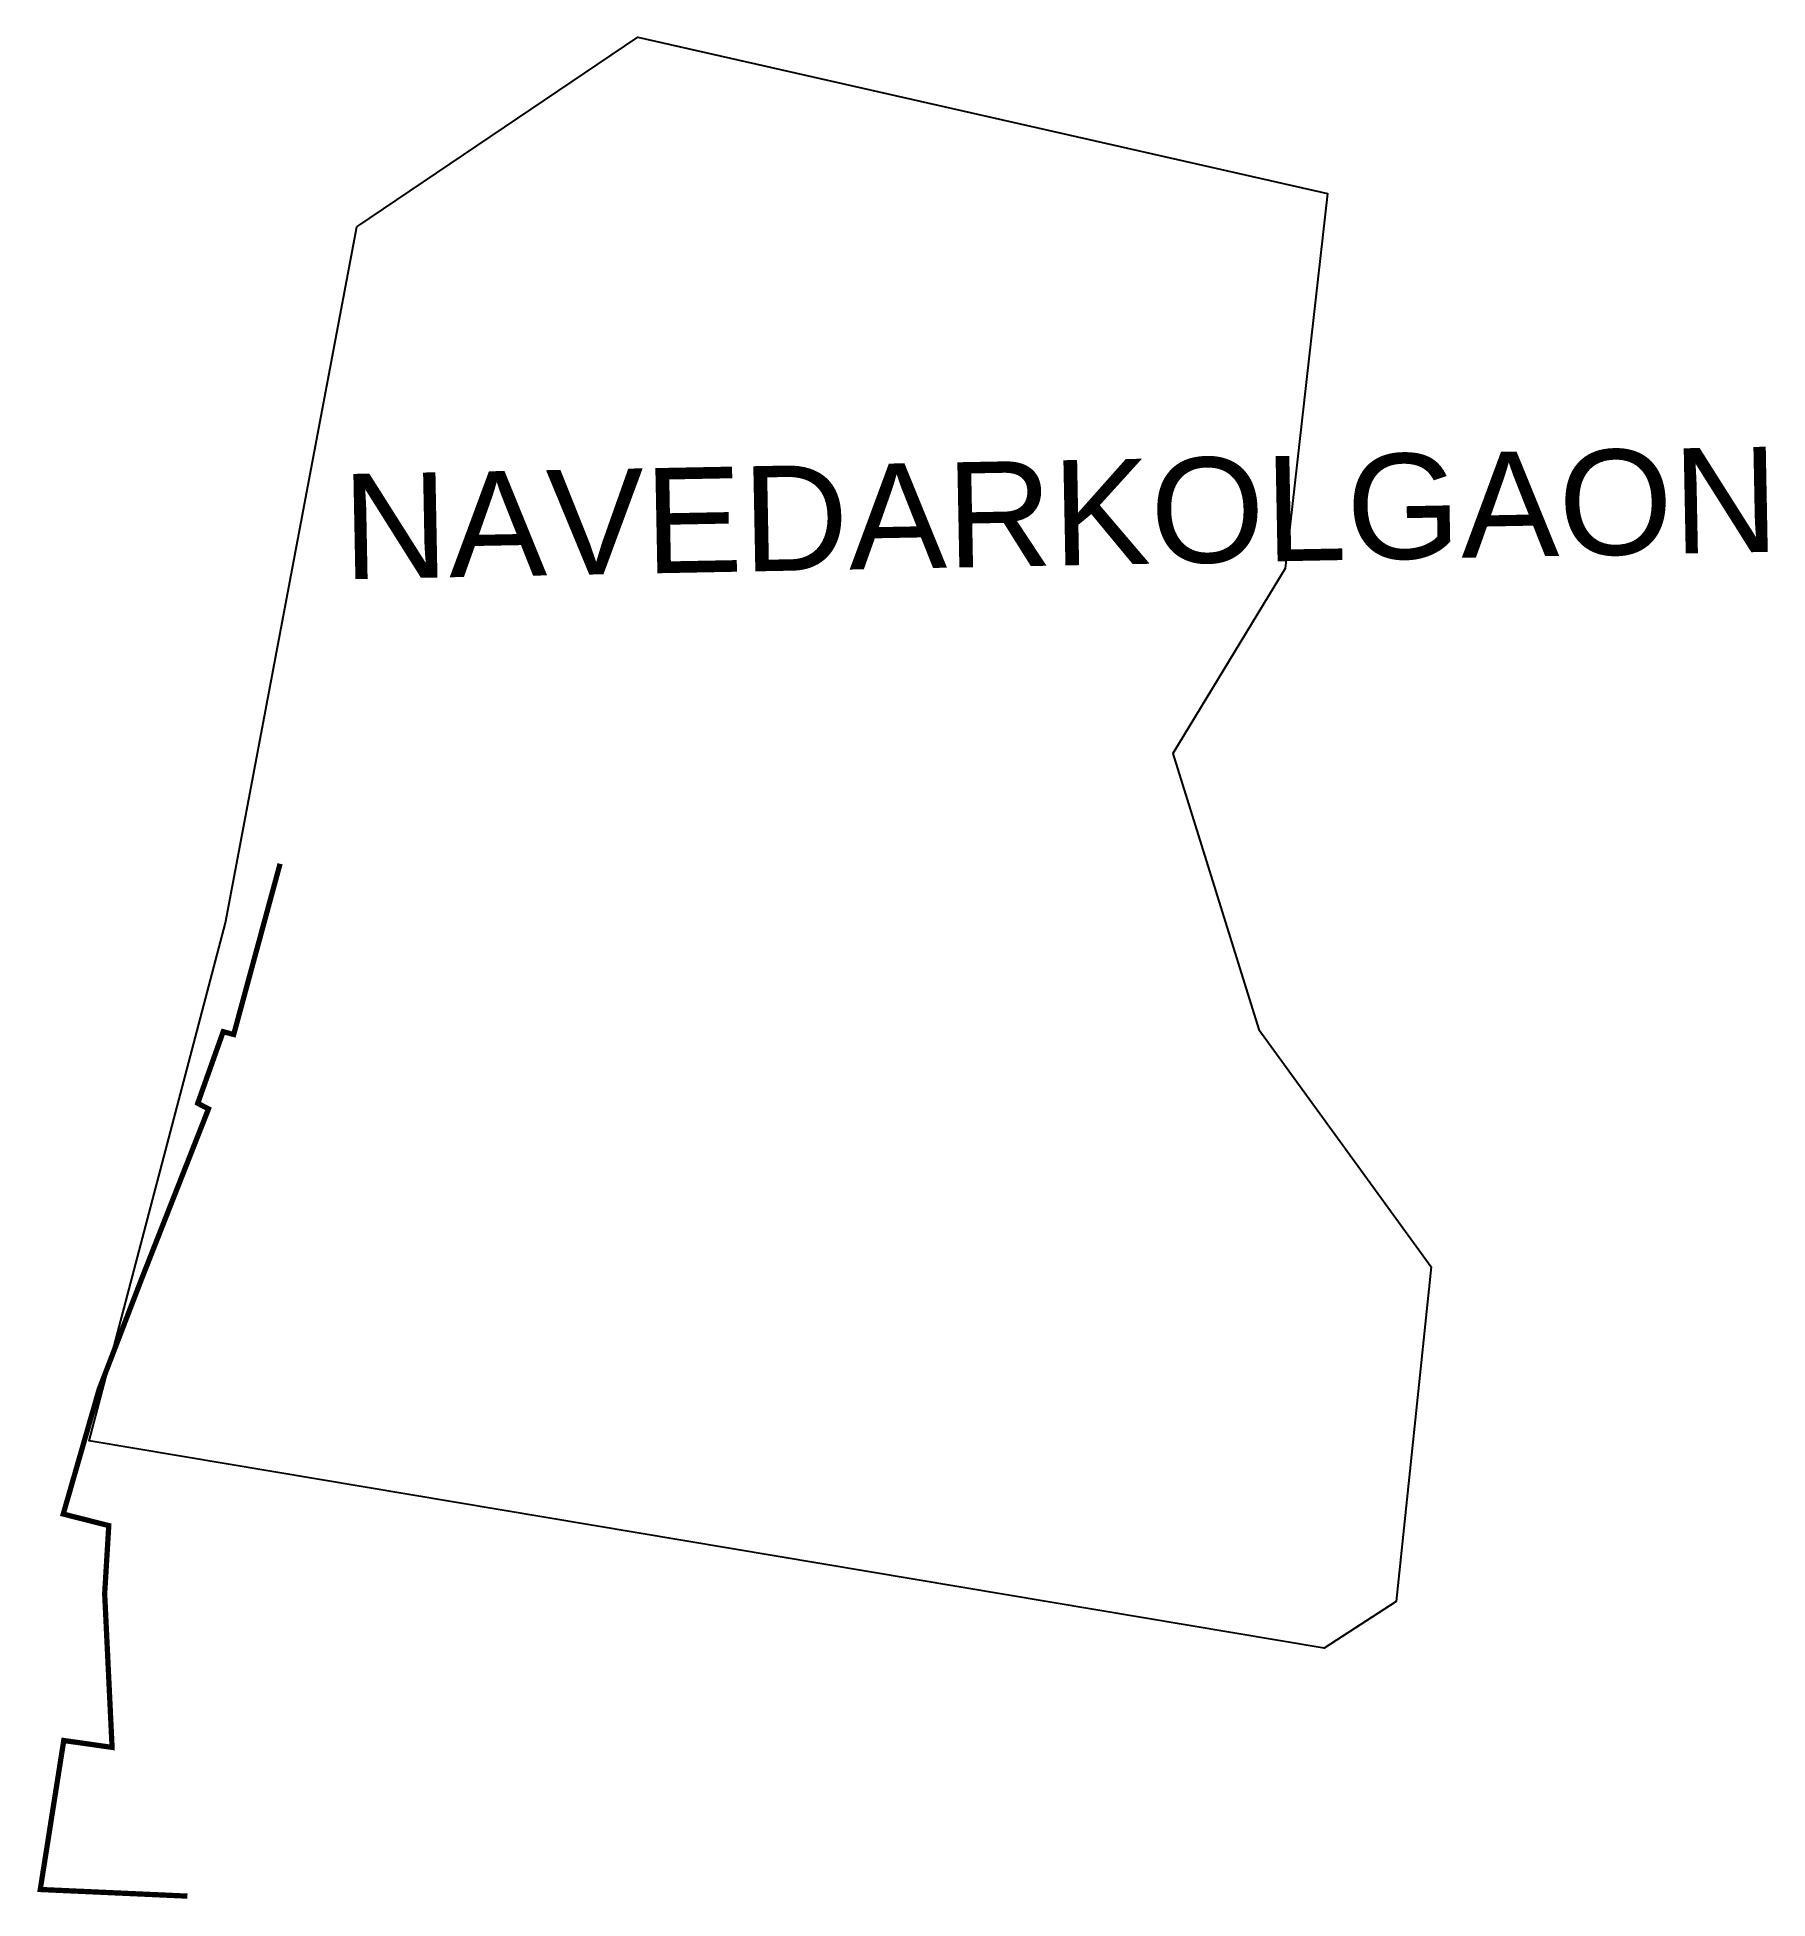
# Model space of a CAD drawing. Header units: metres. Extents: x 274929 to 275258, y 2079273 to 2079627.
import ezdxf

# ---------------------------------------------------------------- set-up
doc = ezdxf.new("R2010")
doc.units = ezdxf.units.M
for name, color, linetype in [('SEAWALL', 170, 'Continuous'), ('village', 3, 'Continuous'), ('VILLAGE NAME', 250, 'Continuous')]:
    doc.layers.add(name, color=color, linetype=linetype)
doc.styles.get("Standard").update_dxf_attribs({"font": 'simplex.shx'})

msp = doc.modelspace()

# ---------------------------------------------------------------- linework, layer by layer
at = {"layer": 'SEAWALL', "color": 30, "const_width": 1, "flags": 128}
msp.add_lwpolyline([(274974.89, 2079469.84), (274966.07, 2079437.38), (274964.07, 2079437.91), (274959.23, 2079424.29), (274961.28, 2079423.24), (274948.57, 2079390.94), (274940.48, 2079369.91), (274933.65, 2079346.2), (274942.31, 2079344), (274941.53, 2079331.04), (274942.94, 2079301.83), (274933.75, 2079303.14), (274929.28, 2079274.81), (274957.27, 2079273.55)], dxfattribs=at)
at = {"layer": 'village', "color": 3, "true_color": 0x00ff00}
msp.add_polyline3d([(275161.06, 2079438.34, 0), (275193.81, 2079393.21, 0), (275187.12, 2079329.57, 0), (275173.48, 2079320.68, 0), (274938.58, 2079360.1, 0), (274964.51, 2079458.6, 0), (274989.49, 2079590.92, 0), (275042.91, 2079626.99, 0), (275174.07, 2079597.3, 0), (275166.07, 2079526, 0), (275144.65, 2079490.83, 0)], close=True, dxfattribs=at)

# ---------------------------------------------------------------- texts
at = {"layer": 'VILLAGE NAME', "insert": (274986.54, 2079543.92), "char_height": 20, "attachment_point": 1, "rotation": 1.1028}
msp.add_mtext_dynamic_manual_height_columns('{\\fArial|b0|i0|c0|p34;NAVEDARKOLGAON}', width=726.9295, gutter_width=543.74, heights=[26.2], dxfattribs=at)

doc.saveas('drawing.dxf')
